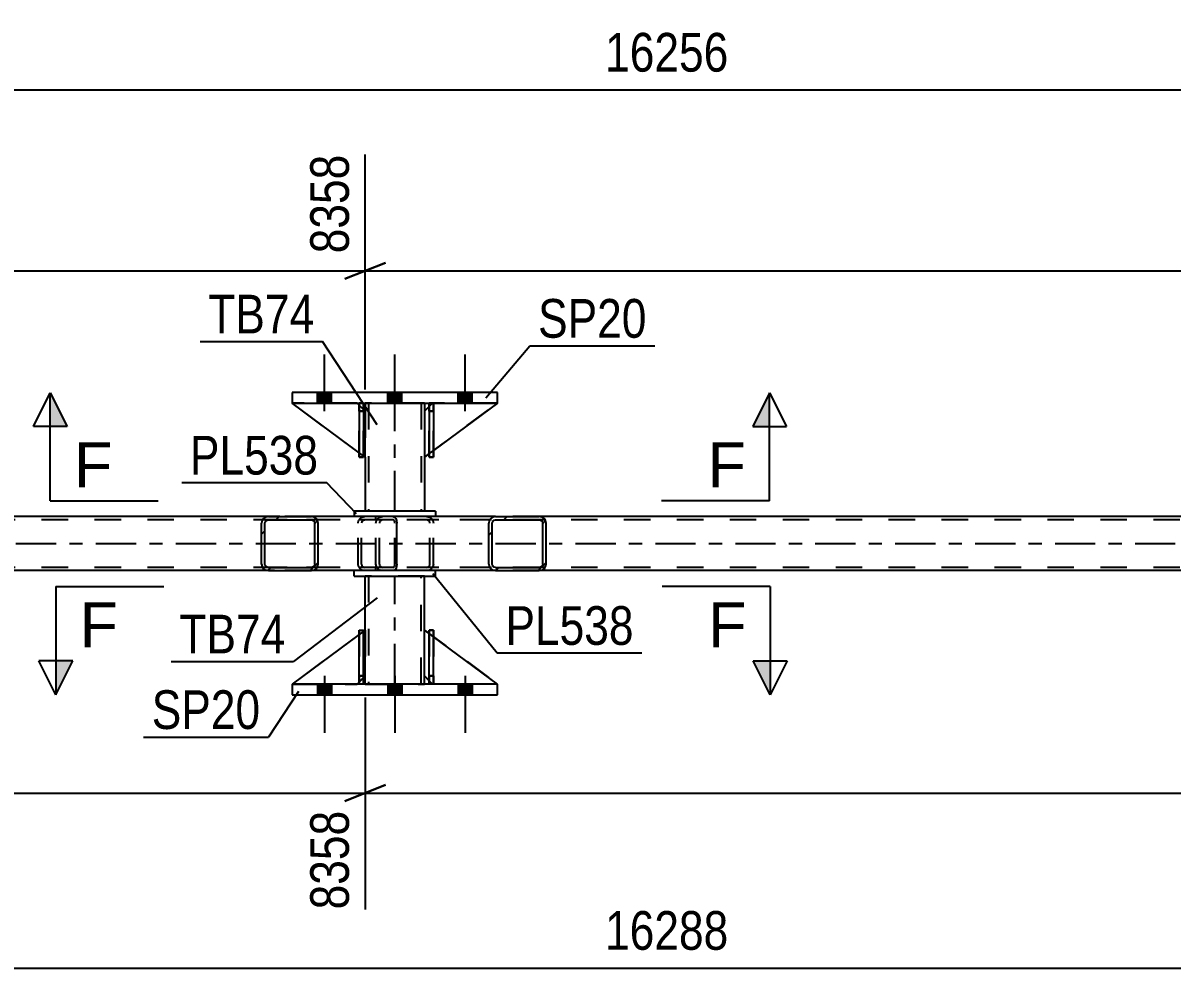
# Model space of a CAD drawing. Header units: millimetres. Extents: x 0 to 841, y 0 to 594.
# Drawn here: x 339.7 to 424.8, y 223.8 to 293.8 of the extents above; entities that cross this region are included whole.
import ezdxf

# ---------------------------------------------------------------- set-up
doc = ezdxf.new("R2010")
doc.units = ezdxf.units.MM
doc.linetypes.add('DXK_LINE_DOT2', pattern=[3.9198, 1.9599, -1.9599])
doc.linetypes.add('DXK_LINE_DOT3', pattern=[5.9187, 2.979, -0.9799, 0.9799, -0.9799])
doc.styles.add('Arial', font='ARIAL.TTF', dxfattribs={"height": 0.2})
doc.styles.add('Arial Narrow', font='ARIALN.TTF', dxfattribs={"height": 0.2})

# ---------------------------------------------------------------- blocks, each defined once
blk = doc.blocks.new('Part-318893504-2726 - 2723')
at = {"color": 7, "linetype": 'DXK_LINE_DOT2'}
for p, q in [((364.562, 248.833), (364.882, 248.833)), ((364.562, 245.433), (364.562, 248.833)), ((364.562, 248.833), (364.562, 244.833)), ((364.882, 248.833), (364.882, 245.433)), ((364.882, 244.833), (364.882, 248.74)), ((364.882, 245.433), (364.562, 245.433)), ((364.562, 244.833), (364.562, 245.433)), ((364.882, 245.433), (364.882, 244.833)), ((364.882, 244.833), (364.562, 244.833)), ((364.882, 244.833), (364.882, 244.833))]:
    blk.add_line(p, q, dxfattribs=at)
blk = doc.blocks.new('Part-318893504-2725 - 2723')
at = {"color": 7, "linetype": 'DXK_LINE_DOT2'}
for p, q in [((370.082, 248.833), (369.762, 248.833)), ((369.762, 245.433), (369.762, 248.833)), ((369.762, 248.833), (369.762, 244.833)), ((370.082, 248.833), (370.082, 245.433)), ((370.082, 244.833), (370.082, 248.833)), ((370.082, 245.433), (369.762, 245.433)), ((369.762, 244.833), (369.762, 245.433)), ((370.082, 245.433), (370.082, 244.833)), ((370.082, 244.833), (369.762, 244.833)), ((370.082, 244.833), (370.082, 244.833))]:
    blk.add_line(p, q, dxfattribs=at)
blk = doc.blocks.new('Part-318893504-2727 - 2723')
at = {"color": 2, "linetype": 'Continuous'}
for p, q in [((369.762, 244.833), (369.762, 248.833)), ((369.762, 248.833), (370.082, 248.833)), ((370.082, 244.833), (370.082, 248.833)), ((369.762, 244.833), (369.762, 244.833)), ((370.082, 244.833), (369.762, 244.833))]:
    blk.add_line(p, q, dxfattribs=at)
at = {"color": 7, "linetype": 'DXK_LINE_DOT2'}
for p, q in [((369.762, 248.833), (369.762, 245.433)), ((370.082, 245.433), (370.082, 248.833)), ((369.762, 245.433), (369.762, 244.833)), ((369.762, 245.433), (370.082, 245.433)), ((370.082, 244.833), (370.082, 245.433)), ((370.082, 244.833), (370.082, 244.833))]:
    blk.add_line(p, q, dxfattribs=at)
blk = doc.blocks.new('Part-318893504-2728 - 2723')
at = {"color": 2, "linetype": 'Continuous'}
for p, q in [((364.562, 244.833), (364.562, 248.833)), ((364.562, 248.833), (364.882, 248.833)), ((364.882, 244.833), (364.882, 248.833)), ((364.562, 244.833), (364.562, 244.833)), ((364.882, 244.833), (364.562, 244.833))]:
    blk.add_line(p, q, dxfattribs=at)
at = {"color": 7, "linetype": 'DXK_LINE_DOT2'}
for p, q in [((364.562, 248.833), (364.562, 245.433)), ((364.882, 245.433), (364.882, 248.833)), ((364.562, 245.433), (364.562, 244.833)), ((364.562, 245.433), (364.882, 245.433)), ((364.882, 244.833), (364.882, 245.433)), ((364.882, 244.833), (364.882, 244.833))]:
    blk.add_line(p, q, dxfattribs=at)
blk = doc.blocks.new('Part-318893504-2793 - 2723')
at = {"color": 2, "linetype": 'Continuous'}
for p, q in [((364.208, 252.833), (364.208, 253.233)), ((370.208, 252.833), (370.208, 253.233)), ((364.208, 252.833), (370.208, 252.833))]:
    blk.add_line(p, q, dxfattribs=at)
at = {"color": 7, "linetype": 'DXK_LINE_DOT2'}
blk.add_line((370.208, 253.233), (364.208, 253.233), dxfattribs=at)
blk = doc.blocks.new('Part-318893504-2729 - 2723')
at = {"color": 7, "linetype": 'DXK_LINE_DOT2'}
for p, q in [((365.008, 248.833), (359.608, 244.833)), ((365.008, 245.433), (365.008, 248.833)), ((365.008, 248.833), (365.008, 245.433)), ((364.408, 244.833), (365.008, 245.433)), ((365.008, 245.433), (364.408, 244.833)), ((365.008, 245.433), (365.008, 245.433)), ((359.608, 244.833), (364.408, 244.833))]:
    blk.add_line(p, q, dxfattribs=at)
blk = doc.blocks.new('Part-318893504-2730 - 2723')
at = {"color": 7, "linetype": 'DXK_LINE_DOT2'}
for p, q in [((364.882, 248.74), (364.562, 248.503)), ((365.008, 245.433), (365.008, 248.833)), ((365.008, 245.433), (364.408, 244.833)), ((364.882, 245.307), (364.562, 244.987)), ((359.608, 244.833), (364.408, 244.833))]:
    blk.add_line(p, q, dxfattribs=at)
at = {"color": 2, "linetype": 'Continuous'}
for p, q in [((365.008, 248.833), (364.882, 248.74)), ((365.008, 245.433), (365.008, 248.833)), ((364.562, 248.503), (359.608, 244.833)), ((365.008, 245.433), (364.882, 245.307)), ((365.008, 245.433), (365.008, 245.433)), ((364.562, 244.987), (364.408, 244.833))]:
    blk.add_line(p, q, dxfattribs=at)
blk = doc.blocks.new('Part-318893504-2732 - 2723')
at = {"color": 7, "linetype": 'DXK_LINE_DOT2'}
for p, q in [((369.408, 245.433), (369.408, 248.833)), ((369.408, 248.833), (374.808, 244.833)), ((370.008, 244.833), (369.408, 245.433)), ((374.808, 244.833), (370.008, 244.833))]:
    blk.add_line(p, q, dxfattribs=at)
blk = doc.blocks.new('Part-318893504-2733 - 2723')
at = {"color": 2, "linetype": 'Continuous'}
for p, q in [((369.408, 245.433), (369.408, 248.833)), ((369.762, 248.571), (369.408, 248.833)), ((374.808, 244.833), (370.082, 248.334)), ((369.762, 245.08), (369.408, 245.433))]:
    blk.add_line(p, q, dxfattribs=at)
at = {"color": 7, "linetype": 'DXK_LINE_DOT2'}
for p, q in [((370.082, 248.334), (369.762, 248.571)), ((370.008, 244.833), (369.762, 245.08)), ((374.808, 244.833), (370.008, 244.833)), ((374.808, 244.833), (374.808, 244.833)), ((374.808, 244.833), (374.808, 244.833))]:
    blk.add_line(p, q, dxfattribs=at)
blk = doc.blocks.new('Part-318893504-2798 - 2723')
at = {"color": 2, "linetype": 'Continuous'}
for p, q in [((365.008, 248.833), (365.008, 252.833)), ((369.408, 248.833), (369.408, 252.833)), ((365.008, 244.833), (365.008, 245.433)), ((369.408, 244.833), (369.408, 245.433))]:
    blk.add_line(p, q, dxfattribs=at)
at = {"color": 7, "linetype": 'DXK_LINE_DOT2'}
for p, q in [((369.408, 252.833), (365.008, 252.833)), ((365.248, 252.833), (365.248, 244.833)), ((369.168, 244.833), (369.168, 252.833)), ((365.008, 245.433), (365.008, 248.833)), ((369.408, 245.433), (369.408, 248.833)), ((365.008, 244.833), (369.408, 244.833))]:
    blk.add_line(p, q, dxfattribs=at)
at = {"color": 7, "linetype": 'DXK_LINE_DOT3'}
blk.add_line((367.208, 244.833), (367.208, 252.833), dxfattribs=at)
blk = doc.blocks.new('Part-318893504-2803 - 2723')
at = {"color": 2, "linetype": 'Continuous'}
for p, q in [((374.808, 266.433), (359.608, 266.433)), ((359.608, 266.433), (359.608, 265.633)), ((374.808, 265.633), (374.808, 266.433)), ((359.608, 265.633), (374.808, 265.633))]:
    blk.add_line(p, q, dxfattribs=at)
blk = doc.blocks.new('Part-318893504-2808 - 2723')
at = {"color": 2, "linetype": 'Continuous'}
for p, q in [((359.608, 244.833), (359.608, 244.033)), ((374.808, 244.833), (359.608, 244.833)), ((374.808, 244.033), (374.808, 244.833)), ((359.608, 244.033), (374.808, 244.033))]:
    blk.add_line(p, q, dxfattribs=at)
blk = doc.blocks.new('Part-318893504-2754 - 2723')
at = {"color": 2, "linetype": 'Continuous'}
for p, q in [((370.082, 265.633), (369.762, 265.633)), ((369.762, 265.633), (369.762, 261.633)), ((370.082, 265.633), (370.082, 265.633)), ((370.082, 265.633), (370.082, 261.633)), ((370.082, 261.633), (369.762, 261.633))]:
    blk.add_line(p, q, dxfattribs=at)
at = {"color": 7, "linetype": 'DXK_LINE_DOT2'}
for p, q in [((369.762, 265.033), (369.762, 265.633)), ((370.082, 265.033), (369.762, 265.033)), ((369.762, 265.033), (369.762, 261.633)), ((370.082, 265.033), (370.082, 265.633)), ((370.082, 265.633), (370.082, 265.633)), ((370.082, 261.633), (370.082, 265.033))]:
    blk.add_line(p, q, dxfattribs=at)
blk = doc.blocks.new('Part-318893504-2755 - 2723')
at = {"color": 2, "linetype": 'Continuous'}
for p, q in [((364.882, 265.633), (364.562, 265.633)), ((364.562, 265.633), (364.562, 261.633)), ((364.882, 265.633), (364.882, 265.633)), ((364.882, 265.633), (364.882, 261.633)), ((364.882, 261.633), (364.562, 261.633))]:
    blk.add_line(p, q, dxfattribs=at)
at = {"color": 7, "linetype": 'DXK_LINE_DOT2'}
for p, q in [((364.562, 265.033), (364.562, 265.633)), ((364.882, 265.033), (364.562, 265.033)), ((364.562, 265.033), (364.562, 261.633)), ((364.882, 265.033), (364.882, 265.633)), ((364.882, 265.633), (364.882, 265.633)), ((364.882, 261.633), (364.882, 265.033))]:
    blk.add_line(p, q, dxfattribs=at)
blk = doc.blocks.new('Part-318893504-2756 - 2723')
at = {"color": 7, "linetype": 'DXK_LINE_DOT2'}
for p, q in [((359.608, 265.633), (364.408, 265.634)), ((365.008, 261.634), (359.608, 265.633)), ((364.408, 265.634), (365.008, 265.034)), ((365.008, 265.034), (364.408, 265.634)), ((365.008, 265.034), (365.008, 261.634)), ((365.008, 265.034), (365.008, 265.034)), ((365.008, 265.034), (365.008, 261.634))]:
    blk.add_line(p, q, dxfattribs=at)
blk = doc.blocks.new('Part-318893504-2757 - 2723')
at = {"color": 7, "linetype": 'DXK_LINE_DOT2'}
for p, q in [((364.408, 265.634), (359.608, 265.633)), ((364.408, 265.634), (365.008, 265.034)), ((364.882, 265.16), (364.562, 265.48)), ((365.008, 265.034), (365.008, 261.634)), ((364.882, 261.727), (364.562, 261.964))]:
    blk.add_line(p, q, dxfattribs=at)
at = {"color": 2, "linetype": 'Continuous'}
for p, q in [((364.562, 261.964), (359.608, 265.633)), ((364.562, 265.48), (364.408, 265.634)), ((365.008, 265.034), (364.882, 265.16)), ((365.008, 265.034), (365.008, 265.034)), ((365.008, 261.634), (365.008, 265.034)), ((364.882, 261.727), (365.008, 261.634)), ((365.008, 261.634), (365.008, 261.634))]:
    blk.add_line(p, q, dxfattribs=at)
blk = doc.blocks.new('Part-318893504-2758 - 2723')
at = {"color": 7, "linetype": 'DXK_LINE_DOT2'}
for p, q in [((370.008, 265.634), (369.408, 265.034)), ((369.408, 261.634), (374.808, 265.634)), ((369.408, 265.034), (369.408, 261.634)), ((374.808, 265.634), (370.008, 265.634))]:
    blk.add_line(p, q, dxfattribs=at)
blk = doc.blocks.new('Part-318893504-2759 - 2723')
at = {"color": 2, "linetype": 'Continuous'}
for p, q in [((369.762, 265.387), (369.408, 265.034)), ((369.408, 265.034), (369.408, 261.634)), ((374.808, 265.634), (370.082, 262.132)), ((369.762, 261.895), (369.408, 261.634))]:
    blk.add_line(p, q, dxfattribs=at)
at = {"color": 7, "linetype": 'DXK_LINE_DOT2'}
for p, q in [((370.008, 265.634), (369.762, 265.387)), ((374.808, 265.634), (370.008, 265.634)), ((370.082, 262.132), (369.762, 261.895))]:
    blk.add_line(p, q, dxfattribs=at)
blk = doc.blocks.new('Part-318893504-2778 - 2723')
at = {"linetype": 'Continuous'}
h = blk.add_hatch(dxfattribs=at)
h.set_pattern_fill('', scale=0.7, style=0, pattern_type=0)
h.set_pattern_definition([(45, (361.4908, 256.937), (-1.57154, 1.57154), [])])
h.paths.add_polyline_path([(361.529, 256.753), (361.491, 256.937), (361.382, 257.093), (361.219, 257.197), (361.026, 257.233), (357.842, 257.233), (357.65, 257.197), (357.487, 257.093), (357.378, 256.937), (357.339, 256.753), (357.339, 253.713), (357.378, 253.53), (357.487, 253.374), (357.65, 253.27), (357.842, 253.233), (361.026, 253.233), (361.219, 253.27), (361.382, 253.374), (361.491, 253.53), (361.529, 253.713)])
h.paths.add_polyline_path([(361.259, 253.621), (361.204, 253.544), (361.122, 253.492), (361.026, 253.473), (357.842, 253.473), (357.746, 253.492), (357.664, 253.544), (357.61, 253.621), (357.591, 253.713), (357.591, 256.753), (357.61, 256.845), (357.664, 256.923), (357.746, 256.975), (357.842, 256.993), (361.026, 256.993), (361.122, 256.975), (361.204, 256.923), (361.259, 256.845), (361.278, 256.753), (361.278, 253.713)])
at = {"color": 2, "linetype": 'Continuous'}
for p, q in [((357.842, 257.233), (357.65, 257.197)), ((357.842, 257.233), (361.026, 257.233)), ((367.084, 257.233), (361.026, 257.233)), ((361.219, 257.197), (361.026, 257.233)), ((367.084, 257.233), (367.187, 257.197)), ((367.187, 257.197), (367.275, 257.093)), ((357.378, 256.937), (357.339, 256.753)), ((357.339, 253.713), (357.339, 256.753)), ((357.591, 256.753), (357.61, 256.845)), ((357.591, 253.713), (357.591, 256.753)), ((357.61, 256.845), (357.664, 256.923)), ((357.664, 256.923), (357.746, 256.975)), ((357.746, 256.975), (357.842, 256.993)), ((357.842, 256.993), (361.026, 256.993)), ((361.026, 256.993), (361.122, 256.975)), ((361.122, 256.975), (361.204, 256.923)), ((361.204, 256.923), (361.259, 256.845)), ((361.259, 256.845), (361.278, 256.753)), ((361.278, 253.713), (361.278, 256.753)), ((361.529, 256.753), (361.491, 256.937)), ((361.529, 253.713), (361.529, 256.753)), ((367.275, 257.093), (367.334, 256.937)), ((367.334, 256.937), (367.354, 256.753)), ((367.354, 253.713), (367.354, 256.753)), ((357.339, 253.713), (357.378, 253.53)), ((357.61, 253.621), (357.591, 253.713)), ((357.664, 253.544), (357.61, 253.621)), ((357.65, 253.27), (357.842, 253.233)), ((357.746, 253.492), (357.664, 253.544)), ((357.842, 253.473), (357.746, 253.492)), ((357.842, 253.473), (361.026, 253.473)), ((357.842, 253.233), (361.026, 253.233)), ((361.122, 253.492), (361.026, 253.473)), ((361.026, 253.233), (361.219, 253.27)), ((367.084, 253.233), (361.026, 253.233)), ((361.204, 253.544), (361.122, 253.492)), ((361.259, 253.621), (361.204, 253.544)), ((361.278, 253.713), (361.259, 253.621)), ((361.491, 253.53), (361.529, 253.713)), ((367.187, 253.27), (367.084, 253.233)), ((367.275, 253.374), (367.187, 253.27)), ((367.334, 253.53), (367.275, 253.374)), ((367.354, 253.713), (367.334, 253.53))]:
    blk.add_line(p, q, dxfattribs=at)
at = {"color": 7, "linetype": 'DXK_LINE_DOT2'}
for p, q in [((361.026, 257.233), (357.842, 257.233)), ((364.8, 257.197), (364.992, 257.233)), ((365.807, 256.993), (365.807, 257.233)), ((367.084, 256.993), (357.842, 256.993)), ((364.489, 256.753), (364.528, 256.937)), ((364.489, 253.713), (364.489, 256.753)), ((364.76, 256.845), (364.741, 256.753)), ((364.741, 253.713), (364.741, 256.753)), ((364.814, 256.923), (364.76, 256.845)), ((364.814, 256.923), (364.836, 256.937)), ((364.836, 256.937), (364.896, 256.975)), ((364.896, 256.975), (364.992, 256.993)), ((367.135, 256.975), (367.084, 256.993)), ((367.179, 256.923), (367.135, 256.975)), ((367.209, 256.845), (367.179, 256.923)), ((367.219, 256.753), (367.209, 256.845)), ((367.219, 253.713), (367.219, 256.753)), ((367.084, 253.473), (357.842, 253.473)), ((361.026, 253.233), (357.842, 253.233)), ((364.528, 253.53), (364.489, 253.713)), ((364.741, 253.713), (364.76, 253.621)), ((364.76, 253.621), (364.814, 253.544)), ((364.992, 253.233), (364.8, 253.27)), ((364.814, 253.544), (364.836, 253.53)), ((364.836, 253.53), (364.896, 253.492)), ((364.896, 253.492), (364.992, 253.473)), ((365.807, 253.233), (365.807, 253.473)), ((367.084, 253.473), (367.135, 253.492)), ((367.135, 253.492), (367.179, 253.544)), ((367.179, 253.544), (367.209, 253.621)), ((367.209, 253.621), (367.219, 253.713))]:
    blk.add_line(p, q, dxfattribs=at)
at = {"color": 2, "linetype": 'Continuous'}
for centre, start, end in [((357.827, 256.738), 111.1941, 156.15059), ((361.041, 256.738), 23.84941, 68.8059), ((357.827, 253.729), 203.84941, 248.8059), ((361.041, 253.729), 291.1941, 336.15059)]:
    blk.add_arc(centre, 0.492, start, end, dxfattribs=at)
at = {"color": 7, "linetype": 'DXK_LINE_DOT2'}
for centre, start, end in [((364.978, 256.738), 111.1941, 156.15059), ((364.978, 253.729), 203.84941, 248.8059)]:
    blk.add_arc(centre, 0.492, start, end, dxfattribs=at)
blk = doc.blocks.new('Part-318893504-2809 - 2723')
at = {"color": 7, "linetype": 'DXK_LINE_DOT2'}
for p, q in [((369.762, 265.033), (369.762, 265.633)), ((369.762, 265.633), (369.762, 265.633)), ((369.762, 265.633), (369.762, 261.633)), ((370.082, 265.633), (369.762, 265.633)), ((369.762, 261.633), (369.762, 265.033)), ((369.762, 265.033), (370.082, 265.033)), ((370.082, 265.033), (370.082, 265.633)), ((370.082, 261.633), (370.082, 265.633)), ((370.082, 265.033), (370.082, 261.633)), ((369.762, 261.633), (370.082, 261.633))]:
    blk.add_line(p, q, dxfattribs=at)
blk = doc.blocks.new('Part-318893504-2810 - 2723')
at = {"color": 7, "linetype": 'DXK_LINE_DOT2'}
for p, q in [((364.562, 265.033), (364.562, 265.633)), ((364.562, 265.633), (364.562, 265.633)), ((364.562, 265.633), (364.562, 261.633)), ((364.882, 265.633), (364.562, 265.633)), ((364.562, 261.633), (364.562, 265.033)), ((364.562, 265.033), (364.882, 265.033)), ((364.882, 265.033), (364.882, 265.633)), ((364.882, 261.633), (364.882, 265.633)), ((364.882, 265.033), (364.882, 261.633)), ((364.562, 261.633), (364.882, 261.633))]:
    blk.add_line(p, q, dxfattribs=at)
blk = doc.blocks.new('Bolt-318893504-2940 - 2723')
at = {"linetype": 'Continuous'}
for points in [[(361.488, 265.633), (362.528, 265.633), (362.528, 266.433), (361.488, 266.433)], [(361.488, 265.633), (362.528, 265.633), (362.528, 266.433), (361.488, 266.433)], [(361.488, 265.633), (362.528, 265.633), (362.528, 266.433), (361.488, 266.433)], [(366.688, 265.633), (367.728, 265.633), (367.728, 266.433), (366.688, 266.433)], [(366.688, 265.633), (367.728, 265.633), (367.728, 266.433), (366.688, 266.433)], [(371.888, 265.633), (372.928, 265.633), (372.928, 266.433), (371.888, 266.433)], [(371.888, 265.633), (372.928, 265.633), (372.928, 266.433), (371.888, 266.433)], [(371.888, 265.633), (372.928, 265.633), (372.928, 266.433), (371.888, 266.433)]]:
    blk.add_hatch(color=1, dxfattribs=at).paths.add_polyline_path(points)
at = {"color": 1, "linetype": 'Continuous'}
for p, q in [((362.008, 265.033), (362.008, 269.233)), ((362.008, 265.033), (362.008, 269.233)), ((362.008, 265.033), (362.008, 269.233)), ((367.208, 265.033), (367.208, 269.233)), ((367.208, 265.033), (367.208, 269.233)), ((372.408, 265.033), (372.408, 269.233)), ((372.408, 265.033), (372.408, 269.233)), ((372.408, 265.033), (372.408, 269.233)), ((361.488, 265.633), (361.488, 266.433)), ((361.488, 265.633), (361.488, 266.433)), ((361.488, 265.633), (361.488, 266.433)), ((362.528, 265.633), (362.528, 266.433)), ((362.528, 265.633), (362.528, 266.433)), ((362.528, 265.633), (362.528, 266.433)), ((366.688, 265.633), (366.688, 266.433)), ((366.688, 265.633), (366.688, 266.433)), ((367.728, 265.633), (367.728, 266.433)), ((367.728, 265.633), (367.728, 266.433)), ((371.888, 265.633), (371.888, 266.433)), ((371.888, 265.633), (371.888, 266.433)), ((371.888, 265.633), (371.888, 266.433)), ((372.928, 265.633), (372.928, 266.433)), ((372.928, 265.633), (372.928, 266.433)), ((372.928, 265.633), (372.928, 266.433))]:
    blk.add_line(p, q, dxfattribs=at)
blk = doc.blocks.new('Part-318893504-2816 - 2723')
at = {"color": 2, "linetype": 'Continuous'}
for p, q in [((365.008, 265.633), (365.008, 265.034)), ((369.408, 265.633), (369.408, 265.033)), ((365.008, 261.634), (365.008, 257.633)), ((369.408, 261.633), (369.408, 257.633))]:
    blk.add_line(p, q, dxfattribs=at)
at = {"color": 7, "linetype": 'DXK_LINE_DOT2'}
for p, q in [((369.408, 265.633), (365.008, 265.633)), ((365.008, 265.034), (365.008, 261.634)), ((365.248, 265.633), (365.248, 257.633)), ((369.168, 265.633), (369.168, 257.633)), ((369.408, 265.033), (369.408, 261.633)), ((369.408, 257.633), (365.008, 257.633))]:
    blk.add_line(p, q, dxfattribs=at)
at = {"color": 7, "linetype": 'DXK_LINE_DOT3'}
blk.add_line((367.208, 257.633), (367.208, 265.633), dxfattribs=at)
blk = doc.blocks.new('Part-318893504-2844 - 2723')
at = {"color": 2, "linetype": 'Continuous'}
for p, q in [((370.208, 257.633), (364.208, 257.633)), ((364.208, 257.633), (364.208, 257.233)), ((370.208, 257.633), (370.208, 257.233))]:
    blk.add_line(p, q, dxfattribs=at)
at = {"color": 7, "linetype": 'DXK_LINE_DOT2'}
blk.add_line((370.208, 257.233), (364.208, 257.233), dxfattribs=at)
blk = doc.blocks.new('Part-318893504-2893 - 2723')
at = {"color": 7, "linetype": 'DXK_LINE_DOT2'}
for p, q in [((680.119, 257.233), (272.708, 257.233)), ((377.903, 257.233), (357.842, 257.233)), ((680.119, 256.993), (102.405, 256.993)), ((680.119, 253.473), (102.405, 253.473)), ((377.903, 253.233), (357.842, 253.233))]:
    blk.add_line(p, q, dxfattribs=at)
at = {"color": 2, "linetype": 'Continuous'}
for p, q in [((357.842, 257.233), (292.768, 257.233)), ((442.976, 257.233), (377.903, 257.233)), ((357.842, 253.233), (292.768, 253.233)), ((442.976, 253.233), (377.903, 253.233))]:
    blk.add_line(p, q, dxfattribs=at)
at = {"color": 7, "linetype": 'DXK_LINE_DOT3'}
blk.add_line((102.405, 255.233), (679.873, 255.233), dxfattribs=at)
blk = doc.blocks.new('Part-318893504-2894 - 2723')
at = {"linetype": 'Continuous'}
h = blk.add_hatch(dxfattribs=at)
h.set_pattern_fill('', scale=0.7, style=0, pattern_type=0)
h.set_pattern_definition([(45, (378.3744, 256.937), (-1.57154, 1.57154), [])])
h.paths.add_polyline_path([(378.413, 256.753), (378.374, 256.937), (378.264, 257.093), (378.098, 257.197), (377.903, 257.233), (374.667, 257.233), (374.472, 257.197), (374.306, 257.093), (374.195, 256.937), (374.157, 256.753), (374.157, 253.713), (374.195, 253.53), (374.306, 253.374), (374.472, 253.27), (374.667, 253.233), (377.903, 253.233), (378.098, 253.27), (378.264, 253.374), (378.374, 253.53), (378.413, 253.713)])
h.paths.add_polyline_path([(378.138, 253.621), (378.083, 253.544), (378, 253.492), (377.903, 253.473), (374.667, 253.473), (374.57, 253.492), (374.487, 253.544), (374.431, 253.621), (374.412, 253.713), (374.412, 256.753), (374.431, 256.845), (374.487, 256.923), (374.57, 256.975), (374.667, 256.993), (377.903, 256.993), (378, 256.975), (378.083, 256.923), (378.138, 256.845), (378.158, 256.753), (378.158, 253.713)])
at = {"color": 7, "linetype": 'DXK_LINE_DOT2'}
for p, q in [((366.123, 257.197), (366.318, 257.233)), ((367.084, 257.233), (366.318, 257.233)), ((369.553, 257.233), (369.749, 257.197)), ((377.903, 257.233), (374.667, 257.233)), ((365.807, 256.753), (365.846, 256.937)), ((365.807, 253.713), (365.807, 256.753)), ((366.082, 256.845), (366.063, 256.753)), ((366.063, 253.713), (366.063, 256.753)), ((366.138, 256.923), (366.082, 256.845)), ((366.22, 256.975), (366.138, 256.923)), ((366.318, 256.993), (366.22, 256.975)), ((377.903, 256.993), (366.318, 256.993)), ((369.651, 256.975), (369.553, 256.993)), ((369.734, 256.923), (369.651, 256.975)), ((369.789, 256.845), (369.734, 256.923)), ((369.809, 256.753), (369.789, 256.845)), ((369.809, 253.713), (369.809, 256.753)), ((370.025, 256.937), (370.064, 256.753)), ((370.064, 253.713), (370.064, 256.753)), ((365.846, 253.53), (365.807, 253.713)), ((366.063, 253.713), (366.082, 253.621)), ((366.082, 253.621), (366.138, 253.544)), ((366.318, 253.233), (366.123, 253.27)), ((366.138, 253.544), (366.22, 253.492)), ((366.22, 253.492), (366.318, 253.473)), ((377.903, 253.473), (366.318, 253.473)), ((367.084, 253.233), (366.318, 253.233)), ((369.553, 253.473), (369.651, 253.492)), ((369.749, 253.27), (369.553, 253.233)), ((369.651, 253.492), (369.734, 253.544)), ((369.734, 253.544), (369.789, 253.621)), ((369.789, 253.621), (369.809, 253.713)), ((370.064, 253.713), (370.025, 253.53)), ((374.667, 253.233), (377.903, 253.233))]:
    blk.add_line(p, q, dxfattribs=at)
at = {"color": 2, "linetype": 'Continuous'}
for p, q in [((374.667, 257.233), (367.084, 257.233)), ((374.667, 257.233), (374.472, 257.197)), ((374.667, 257.233), (377.903, 257.233)), ((378.098, 257.197), (377.903, 257.233)), ((374.195, 256.937), (374.157, 256.753)), ((374.157, 253.713), (374.157, 256.753)), ((374.412, 256.753), (374.431, 256.845)), ((374.412, 253.713), (374.412, 256.753)), ((374.431, 256.845), (374.487, 256.923)), ((374.487, 256.923), (374.57, 256.975)), ((374.57, 256.975), (374.667, 256.993)), ((374.667, 256.993), (377.903, 256.993)), ((377.903, 256.993), (378, 256.975)), ((378, 256.975), (378.083, 256.923)), ((378.083, 256.923), (378.138, 256.845)), ((378.138, 256.845), (378.158, 256.753)), ((378.158, 253.713), (378.158, 256.753)), ((378.413, 256.753), (378.374, 256.937)), ((378.413, 253.713), (378.413, 256.753)), ((374.667, 253.233), (367.084, 253.233)), ((374.157, 253.713), (374.195, 253.53)), ((374.431, 253.621), (374.412, 253.713)), ((374.487, 253.544), (374.431, 253.621)), ((374.472, 253.27), (374.667, 253.233)), ((374.57, 253.492), (374.487, 253.544)), ((374.667, 253.473), (374.57, 253.492)), ((374.667, 253.473), (377.903, 253.473)), ((374.667, 253.233), (377.903, 253.233)), ((378, 253.492), (377.903, 253.473)), ((377.903, 253.233), (378.098, 253.27)), ((378.083, 253.544), (378, 253.492)), ((378.138, 253.621), (378.083, 253.544)), ((378.158, 253.713), (378.138, 253.621)), ((378.374, 253.53), (378.413, 253.713))]:
    blk.add_line(p, q, dxfattribs=at)
at = {"color": 7, "linetype": 'DXK_LINE_DOT2'}
for centre, start, end in [((366.299, 256.733), 110.75832, 155.68004), ((369.573, 256.733), 24.31996, 69.24168), ((366.299, 253.734), 204.31996, 249.24168), ((369.573, 253.734), 290.75832, 335.68004)]:
    blk.add_arc(centre, 0.496, start, end, dxfattribs=at)
at = {"color": 2, "linetype": 'Continuous'}
for centre, start, end in [((374.648, 256.733), 110.75832, 155.68004), ((377.922, 256.733), 24.31996, 69.24168), ((374.648, 253.734), 204.31996, 249.24168), ((377.922, 253.734), 290.75832, 335.68004)]:
    blk.add_arc(centre, 0.496, start, end, dxfattribs=at)
blk = doc.blocks.new('Bolt-318893504-2939 - 2723')
at = {"linetype": 'Continuous'}
for points in [[(362.528, 244.833), (361.488, 244.833), (361.488, 244.033), (362.528, 244.033)], [(362.528, 244.833), (361.488, 244.833), (361.488, 244.033), (362.528, 244.033)], [(362.528, 244.833), (361.488, 244.833), (361.488, 244.033), (362.528, 244.033)], [(367.728, 244.833), (366.688, 244.833), (366.688, 244.033), (367.728, 244.033)], [(367.728, 244.833), (366.688, 244.833), (366.688, 244.033), (367.728, 244.033)], [(372.928, 244.833), (371.888, 244.833), (371.888, 244.033), (372.928, 244.033)], [(372.928, 244.833), (371.888, 244.833), (371.888, 244.033), (372.928, 244.033)], [(372.928, 244.833), (371.888, 244.833), (371.888, 244.033), (372.928, 244.033)]]:
    blk.add_hatch(color=1, dxfattribs=at).paths.add_polyline_path(points)
at = {"color": 1, "linetype": 'Continuous'}
for p, q in [((362.008, 245.433), (362.008, 241.233)), ((362.008, 245.433), (362.008, 241.233)), ((362.008, 245.433), (362.008, 241.233)), ((367.208, 245.433), (367.208, 241.233)), ((367.208, 245.433), (367.208, 241.233)), ((372.408, 245.433), (372.408, 241.233)), ((372.408, 245.433), (372.408, 241.233)), ((372.408, 245.433), (372.408, 241.233)), ((361.488, 244.833), (361.488, 244.033)), ((361.488, 244.833), (361.488, 244.033)), ((361.488, 244.833), (361.488, 244.033)), ((362.528, 244.833), (362.528, 244.033)), ((362.528, 244.833), (362.528, 244.033)), ((362.528, 244.833), (362.528, 244.033)), ((366.688, 244.833), (366.688, 244.033)), ((366.688, 244.833), (366.688, 244.033)), ((367.728, 244.833), (367.728, 244.033)), ((367.728, 244.833), (367.728, 244.033)), ((371.888, 244.833), (371.888, 244.033)), ((371.888, 244.833), (371.888, 244.033)), ((371.888, 244.833), (371.888, 244.033)), ((372.928, 244.833), (372.928, 244.033)), ((372.928, 244.833), (372.928, 244.033)), ((372.928, 244.833), (372.928, 244.033))]:
    blk.add_line(p, q, dxfattribs=at)
blk = doc.blocks.new('StraightDimension-318893504-12880 - 2723')
at = {"color": 7, "linetype": 'Continuous'}
for p, q in [((365.008, 243.833), (365.008, 228.153)), ((194.74, 236.765), (365.008, 236.765)), ((363.508, 236.165), (366.508, 237.365))]:
    blk.add_line(p, q, dxfattribs=at)
at = {"color": 0, "linetype": 'Continuous'}
blk.add_wipeout([(364.408, 236.065), (360.208, 236.065), (360.208, 227.553), (364.408, 227.553)], dxfattribs=at)
at = {"color": 3, "linetype": 'Continuous', "style": 'Arial Narrow'}
blk.add_text('8358', height=2.8633, rotation=90.00021, dxfattribs=at).set_placement((363.808, 228.153))
blk = doc.blocks.new('StraightDimension-318893504-12840 - 2723')
at = {"color": 7, "linetype": 'Continuous'}
for p, q in [((365.008, 266.634), (365.008, 284.041)), ((363.508, 274.828), (366.508, 276.028)), ((194.74, 275.428), (365.008, 275.428))]:
    blk.add_line(p, q, dxfattribs=at)
at = {"color": 0, "linetype": 'Continuous'}
blk.add_wipeout([(364.408, 284.641), (360.208, 284.641), (360.208, 276.128), (364.408, 276.128)], dxfattribs=at)
at = {"color": 3, "linetype": 'Continuous', "style": 'Arial Narrow'}
blk.add_text('8358', height=2.8633, rotation=90.00021, dxfattribs=at).set_placement((363.808, 276.728))
blk = doc.blocks.new('StraightDimension-318893504-3170 - 2723')
at = {"color": 7, "linetype": 'Continuous'}
blk.add_line((93.145, 223.813), (681.543, 223.813), dxfattribs=at)
at = {"color": 0}
blk.add_wipeout([(392.514, 224.563), (392.514, 228.763), (382.173, 228.763), (382.173, 224.563)], dxfattribs=at)
at = {"color": 3, "style": 'Arial Narrow'}
blk.add_text('16288', height=2.8633, dxfattribs=at).set_placement((382.773, 225.163))
blk = doc.blocks.new('StraightDimension-318893504-7176 - 2723')
at = {"color": 7, "linetype": 'Continuous'}
blk.add_line((93.785, 288.83), (680.911, 288.83), dxfattribs=at)
at = {"color": 0}
blk.add_wipeout([(392.518, 289.58), (392.518, 293.78), (382.177, 293.78), (382.177, 289.58)], dxfattribs=at)
at = {"color": 3, "style": 'Arial Narrow'}
blk.add_text('16256', height=2.8633, dxfattribs=at).set_placement((382.777, 290.18))
blk = doc.blocks.new('StraightDimension-318893504-12839 - 2723')
at = {"color": 7, "linetype": 'Continuous'}
for p, q in [((365.008, 266.634), (365.008, 284.041)), ((366.508, 276.028), (363.508, 274.828)), ((365.008, 275.428), (535.277, 275.428))]:
    blk.add_line(p, q, dxfattribs=at)
blk = doc.blocks.new('StraightDimension-318893504-12879 - 2723')
at = {"color": 7, "linetype": 'Continuous'}
for p, q in [((365.008, 243.833), (365.008, 228.153)), ((366.508, 237.365), (363.508, 236.165)), ((365.008, 236.765), (535.277, 236.765))]:
    blk.add_line(p, q, dxfattribs=at)
blk = doc.blocks.new('Mark-318893504-2789 - 2723')
at = {"color": 30, "linetype": 'Continuous'}
for p, q in [((370.01, 253.026), (374.797, 247.139)), ((374.797, 247.139), (385.501, 247.139))]:
    blk.add_line(p, q, dxfattribs=at)
at = {"color": 0}
blk.add_wipeout([(384.901, 247.739), (384.901, 250.739), (375.397, 250.739), (375.397, 247.739)], dxfattribs=at)
blk.add_wipeout([(384.901, 247.739), (384.901, 250.739), (375.397, 250.739), (375.397, 247.739)], dxfattribs=at)
at = {"color": 3, "style": 'Arial Narrow'}
blk.add_text('PL538', height=2.8633, dxfattribs=at).set_placement((375.397, 247.739))
blk = doc.blocks.new('Mark-318893504-2794 - 2723')
at = {"color": 30, "linetype": 'Continuous'}
for p in [(365.9, 251.222), (350.655, 246.505)]:
    blk.add_line(p, (359.709, 246.505), dxfattribs=at)
at = {"color": 0}
blk.add_wipeout([(359.109, 247.105), (359.109, 250.105), (351.255, 250.105), (351.255, 247.105)], dxfattribs=at)
blk.add_wipeout([(359.109, 247.105), (359.109, 250.105), (351.255, 250.105), (351.255, 247.105)], dxfattribs=at)
at = {"color": 3, "style": 'Arial Narrow'}
blk.add_text('TB74', height=2.8633, dxfattribs=at).set_placement((351.255, 247.105))
blk = doc.blocks.new('Mark-318893504-2812 - 2723')
at = {"color": 30, "linetype": 'Continuous'}
for p in [(352.794, 270.195), (365.9, 264.022)]:
    blk.add_line(p, (361.848, 270.195), dxfattribs=at)
at = {"color": 0}
blk.add_wipeout([(361.248, 270.795), (361.248, 273.795), (353.394, 273.795), (353.394, 270.795)], dxfattribs=at)
blk.add_wipeout([(361.248, 270.795), (361.248, 273.795), (353.394, 273.795), (353.394, 270.795)], dxfattribs=at)
at = {"color": 3, "style": 'Arial Narrow'}
blk.add_text('TB74', height=2.8633, dxfattribs=at).set_placement((353.394, 270.795))
blk = doc.blocks.new('Mark-318893504-2799 - 2723')
at = {"color": 30, "linetype": 'Continuous'}
for p, q in [((373.95, 266.033), (377.214, 269.879)), ((377.214, 269.879), (386.453, 269.879))]:
    blk.add_line(p, q, dxfattribs=at)
at = {"color": 0}
blk.add_wipeout([(385.853, 270.479), (385.853, 273.479), (377.814, 273.479), (377.814, 270.479)], dxfattribs=at)
blk.add_wipeout([(385.853, 270.479), (385.853, 273.479), (377.814, 273.479), (377.814, 270.479)], dxfattribs=at)
at = {"color": 3, "style": 'Arial Narrow'}
blk.add_text('SP20', height=2.8633, dxfattribs=at).set_placement((377.814, 270.479))
blk = doc.blocks.new('Mark-318893504-2804 - 2723')
at = {"color": 30, "linetype": 'Continuous'}
for p in [(360.07, 244.281), (348.607, 240.91)]:
    blk.add_line(p, (357.846, 240.91), dxfattribs=at)
at = {"color": 0}
blk.add_wipeout([(357.246, 241.51), (357.246, 244.51), (349.207, 244.51), (349.207, 241.51)], dxfattribs=at)
blk.add_wipeout([(357.246, 241.51), (357.246, 244.51), (349.207, 244.51), (349.207, 241.51)], dxfattribs=at)
at = {"color": 3, "style": 'Arial Narrow'}
blk.add_text('SP20', height=2.8633, dxfattribs=at).set_placement((349.207, 241.51))
blk = doc.blocks.new('Mark-318893504-2840 - 2723')
at = {"color": 30, "linetype": 'Continuous'}
for p in [(351.436, 259.747), (364.376, 257.44)]:
    blk.add_line(p, (362.139, 259.747), dxfattribs=at)
at = {"color": 0}
blk.add_wipeout([(361.539, 260.347), (361.539, 263.347), (352.036, 263.347), (352.036, 260.347)], dxfattribs=at)
blk.add_wipeout([(361.539, 260.347), (361.539, 263.347), (352.036, 263.347), (352.036, 260.347)], dxfattribs=at)
at = {"color": 3, "style": 'Arial Narrow'}
blk.add_text('PL538', height=2.8633, dxfattribs=at).set_placement((352.036, 260.347))
blk = doc.blocks.new('SectionMark-318893504-3203 - 2723')
at = {"linetype": 'Continuous'}
for points in [[(342.108, 246.547), (343.358, 246.547), (342.108, 244.047)], [(393.753, 246.547), (395.003, 246.547), (395.003, 244.047)]]:
    blk.add_hatch(color=6, dxfattribs=at).paths.add_polyline_path(points)
at = {"color": 6, "linetype": 'Continuous'}
for p, q in [((342.108, 252.047), (350.108, 252.047)), ((342.108, 252.047), (342.108, 244.047)), ((395.003, 252.047), (387.003, 252.047)), ((395.003, 252.047), (395.003, 244.047)), ((342.108, 244.047), (340.858, 246.547)), ((343.358, 246.547), (340.858, 246.547)), ((342.108, 244.047), (343.358, 246.547)), ((393.753, 246.547), (396.253, 246.547)), ((395.003, 244.047), (393.753, 246.547)), ((396.253, 246.547), (395.003, 244.047))]:
    blk.add_line(p, q, dxfattribs=at)
at = {"color": 0, "linetype": 'Continuous'}
for points in [[(346.709, 247.547), (346.709, 251.047), (343.858, 251.047), (343.858, 247.547)], [(393.253, 247.547), (393.253, 251.047), (390.403, 251.047), (390.403, 247.547)]]:
    blk.add_wipeout(points, dxfattribs=at)
at = {"color": 3, "linetype": 'Continuous', "style": 'Arial'}
for p in [(343.858, 247.547), (390.403, 247.547)]:
    blk.add_text('F', height=3.343, dxfattribs=at).set_placement(p)
blk = doc.blocks.new('SectionMark-318893504-3207 - 2723')
at = {"linetype": 'Continuous'}
for points in [[(342.942, 263.902), (341.692, 263.902), (341.692, 266.402)], [(394.957, 263.902), (393.707, 263.902), (394.957, 266.402)]]:
    blk.add_hatch(color=6, dxfattribs=at).paths.add_polyline_path(points)
at = {"color": 6, "linetype": 'Continuous'}
for p, q in [((340.442, 263.902), (341.692, 266.402)), ((341.692, 258.402), (341.692, 266.402)), ((341.692, 266.402), (342.942, 263.902)), ((394.957, 266.402), (393.707, 263.902)), ((394.957, 258.402), (394.957, 266.402)), ((394.957, 266.402), (396.207, 263.902)), ((342.942, 263.902), (340.442, 263.902)), ((393.707, 263.902), (396.207, 263.902)), ((341.692, 258.402), (349.692, 258.402)), ((394.957, 258.402), (386.957, 258.402))]:
    blk.add_line(p, q, dxfattribs=at)
at = {"color": 0, "linetype": 'Continuous'}
for points in [[(346.293, 259.402), (346.293, 262.902), (343.442, 262.902), (343.442, 259.402)], [(393.207, 259.402), (393.207, 262.902), (390.357, 262.902), (390.357, 259.402)]]:
    blk.add_wipeout(points, dxfattribs=at)
at = {"color": 3, "linetype": 'Continuous', "style": 'Arial'}
for p in [(343.442, 259.402), (390.357, 259.402)]:
    blk.add_text('F', height=3.343, dxfattribs=at).set_placement(p)

msp = doc.modelspace()

# ---------------------------------------------------------------- block references
for name in ['Bolt-318893504-2940 - 2723', 'Part-318893504-2803 - 2723', 'Part-318893504-2756 - 2723', 'Part-318893504-2757 - 2723', 'Part-318893504-2755 - 2723', 'Part-318893504-2810 - 2723', 'Part-318893504-2816 - 2723', 'Part-318893504-2758 - 2723', 'Part-318893504-2759 - 2723', 'Part-318893504-2754 - 2723', 'Part-318893504-2809 - 2723', 'Part-318893504-2893 - 2723', 'Part-318893504-2778 - 2723', 'Part-318893504-2844 - 2723', 'Part-318893504-2894 - 2723', 'Part-318893504-2793 - 2723', 'Part-318893504-2798 - 2723', 'Part-318893504-2729 - 2723', 'Part-318893504-2730 - 2723', 'Part-318893504-2726 - 2723', 'Part-318893504-2728 - 2723', 'Part-318893504-2732 - 2723', 'Part-318893504-2733 - 2723', 'Part-318893504-2725 - 2723', 'Part-318893504-2727 - 2723', 'Bolt-318893504-2939 - 2723', 'Part-318893504-2808 - 2723']:
    msp.add_blockref(name, (0, 0))

# ---------------------------------------------------------------- next in the draw order: block references
for name in ['StraightDimension-318893504-12840 - 2723', 'StraightDimension-318893504-12880 - 2723']:
    msp.add_blockref(name, (0, 0))

# ---------------------------------------------------------------- next in the draw order: block references
for name in ['StraightDimension-318893504-7176 - 2723', 'StraightDimension-318893504-3170 - 2723']:
    msp.add_blockref(name, (0, 0))

# ---------------------------------------------------------------- next in the draw order: block references
for name in ['StraightDimension-318893504-12839 - 2723', 'Mark-318893504-2840 - 2723', 'Mark-318893504-2789 - 2723', 'Mark-318893504-2794 - 2723', 'Mark-318893504-2804 - 2723', 'StraightDimension-318893504-12879 - 2723']:
    msp.add_blockref(name, (0, 0))

# ---------------------------------------------------------------- next in the draw order: block references
for name in ['Mark-318893504-2812 - 2723', 'Mark-318893504-2799 - 2723', 'SectionMark-318893504-3203 - 2723']:
    msp.add_blockref(name, (0, 0))

# ---------------------------------------------------------------- next in the draw order: block references
msp.add_blockref('SectionMark-318893504-3207 - 2723', (0, 0))

doc.saveas('drawing.dxf')
